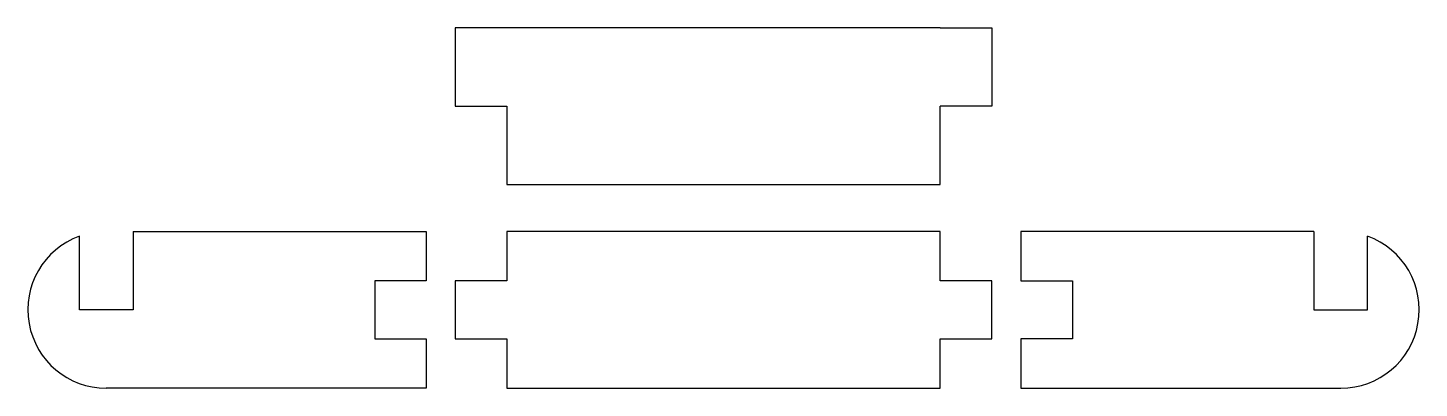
# Model space of a CAD drawing. Header units: millimetres. Extents: x 122 to 459, y 173 to 260.
import ezdxf

# ---------------------------------------------------------------- set-up
doc = ezdxf.new("R2010")
doc.units = ezdxf.units.MM
doc.layers.add('Standard', color=7, linetype='Continuous')

msp = doc.modelspace()

# ---------------------------------------------------------------- linework, layer by layer
at = {"layer": 'Standard', "color": 7, "linetype": 'Continuous'}
for p, q in [((237.81, 260.38), (225.31, 260.38)), ((225.31, 260.38), (225.31, 241.38)), ((342.81, 260.38), (237.81, 260.38)), ((342.81, 260.38), (355.31, 260.38)), ((355.31, 260.38), (355.31, 241.38)), ((225.31, 241.38), (237.81, 241.38)), ((237.81, 241.38), (237.81, 222.38)), ((342.81, 222.38), (342.81, 241.38)), ((355.31, 241.38), (342.81, 241.38)), ((237.81, 222.38), (342.81, 222.38)), ((134.33, 192.01), (134.33, 209.86)), ((147.33, 211.01), (205.83, 211.01)), ((147.33, 211.01), (147.33, 192.01)), ((205.83, 211.01), (218.33, 211.01)), ((218.33, 211.01), (218.33, 199.01)), ((342.81, 211.01), (237.81, 211.01)), ((237.81, 211.01), (237.81, 199.01)), ((342.81, 199.01), (342.81, 211.01)), ((374.79, 211.01), (362.29, 211.01)), ((362.29, 211.01), (362.29, 199.01)), ((433.29, 211.01), (374.79, 211.01)), ((433.29, 211.01), (433.29, 192.01)), ((446.29, 192.01), (446.29, 209.86)), ((205.83, 199.01), (205.83, 185.01)), ((218.33, 199.01), (205.83, 199.01)), ((218.33, 199.01), (205.83, 199.01)), ((237.81, 199.01), (225.31, 199.01)), ((225.31, 199.01), (225.31, 185.01)), ((355.31, 199.01), (342.81, 199.01)), ((355.31, 185.01), (355.31, 199.01)), ((362.29, 199.01), (374.79, 199.01)), ((362.29, 199.01), (374.79, 199.01)), ((374.79, 199.01), (374.79, 185.01)), ((147.33, 192.01), (134.33, 192.01)), ((433.29, 192.01), (446.29, 192.01)), ((205.83, 185.01), (218.33, 185.01)), ((205.83, 185.01), (218.33, 185.01)), ((218.33, 185.01), (218.33, 173.01)), ((225.31, 185.01), (237.81, 185.01)), ((237.81, 185.01), (237.81, 173.01)), ((342.81, 173.01), (342.81, 185.01)), ((342.81, 185.01), (355.31, 185.01)), ((374.79, 185.01), (362.29, 185.01)), ((374.79, 185.01), (362.29, 185.01)), ((362.29, 185.01), (362.29, 173.01)), ((205.83, 173.01), (140.83, 173.01)), ((218.33, 173.01), (205.83, 173.01)), ((237.81, 173.01), (342.81, 173.01)), ((362.29, 173.01), (374.79, 173.01)), ((374.79, 173.01), (439.79, 173.01))]:
    msp.add_line(p, q, dxfattribs=at)
for centre, start, end in [((140.83, 192.01), 110.0052, 270), ((439.79, 192.01), 270, 69.9948)]:
    msp.add_arc(centre, 19, start, end, dxfattribs=at)

doc.saveas('drawing.dxf')
